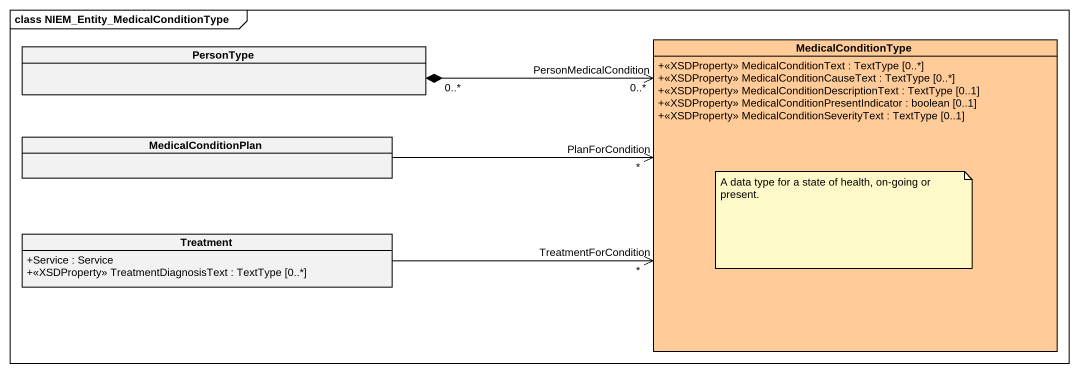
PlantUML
@startuml
mainframe class NIEM_Entity_MedicalConditionType
hide circle
hide empty members
skinparam classAttributeIconSize 0
class MedicalConditionType #FFCC99 {
  +<<XSDProperty>> MedicalConditionText : TextType [0..*]
  +<<XSDProperty>> MedicalConditionCauseText : TextType [0..*]
  +<<XSDProperty>> MedicalConditionDescriptionText : TextType [0..1]
  +<<XSDProperty>> MedicalConditionPresentIndicator : boolean [0..1]
  +<<XSDProperty>> MedicalConditionSeverityText : TextType [0..1]
}
class PersonType
class MedicalConditionPlan
class Treatment {
  +Service : Service
  +<<XSDProperty>> TreatmentDiagnosisText : TextType [0..*]
}
PersonType "0..*" *-right-> "PersonMedicalCondition\n0..*" MedicalConditionType
MedicalConditionPlan -right-> "PlanForCondition\n*" MedicalConditionType
Treatment -right-> "TreatmentForCondition\n*" MedicalConditionType
note as N1
  A data type for a state of health, on-going or present.
end note
@enduml
